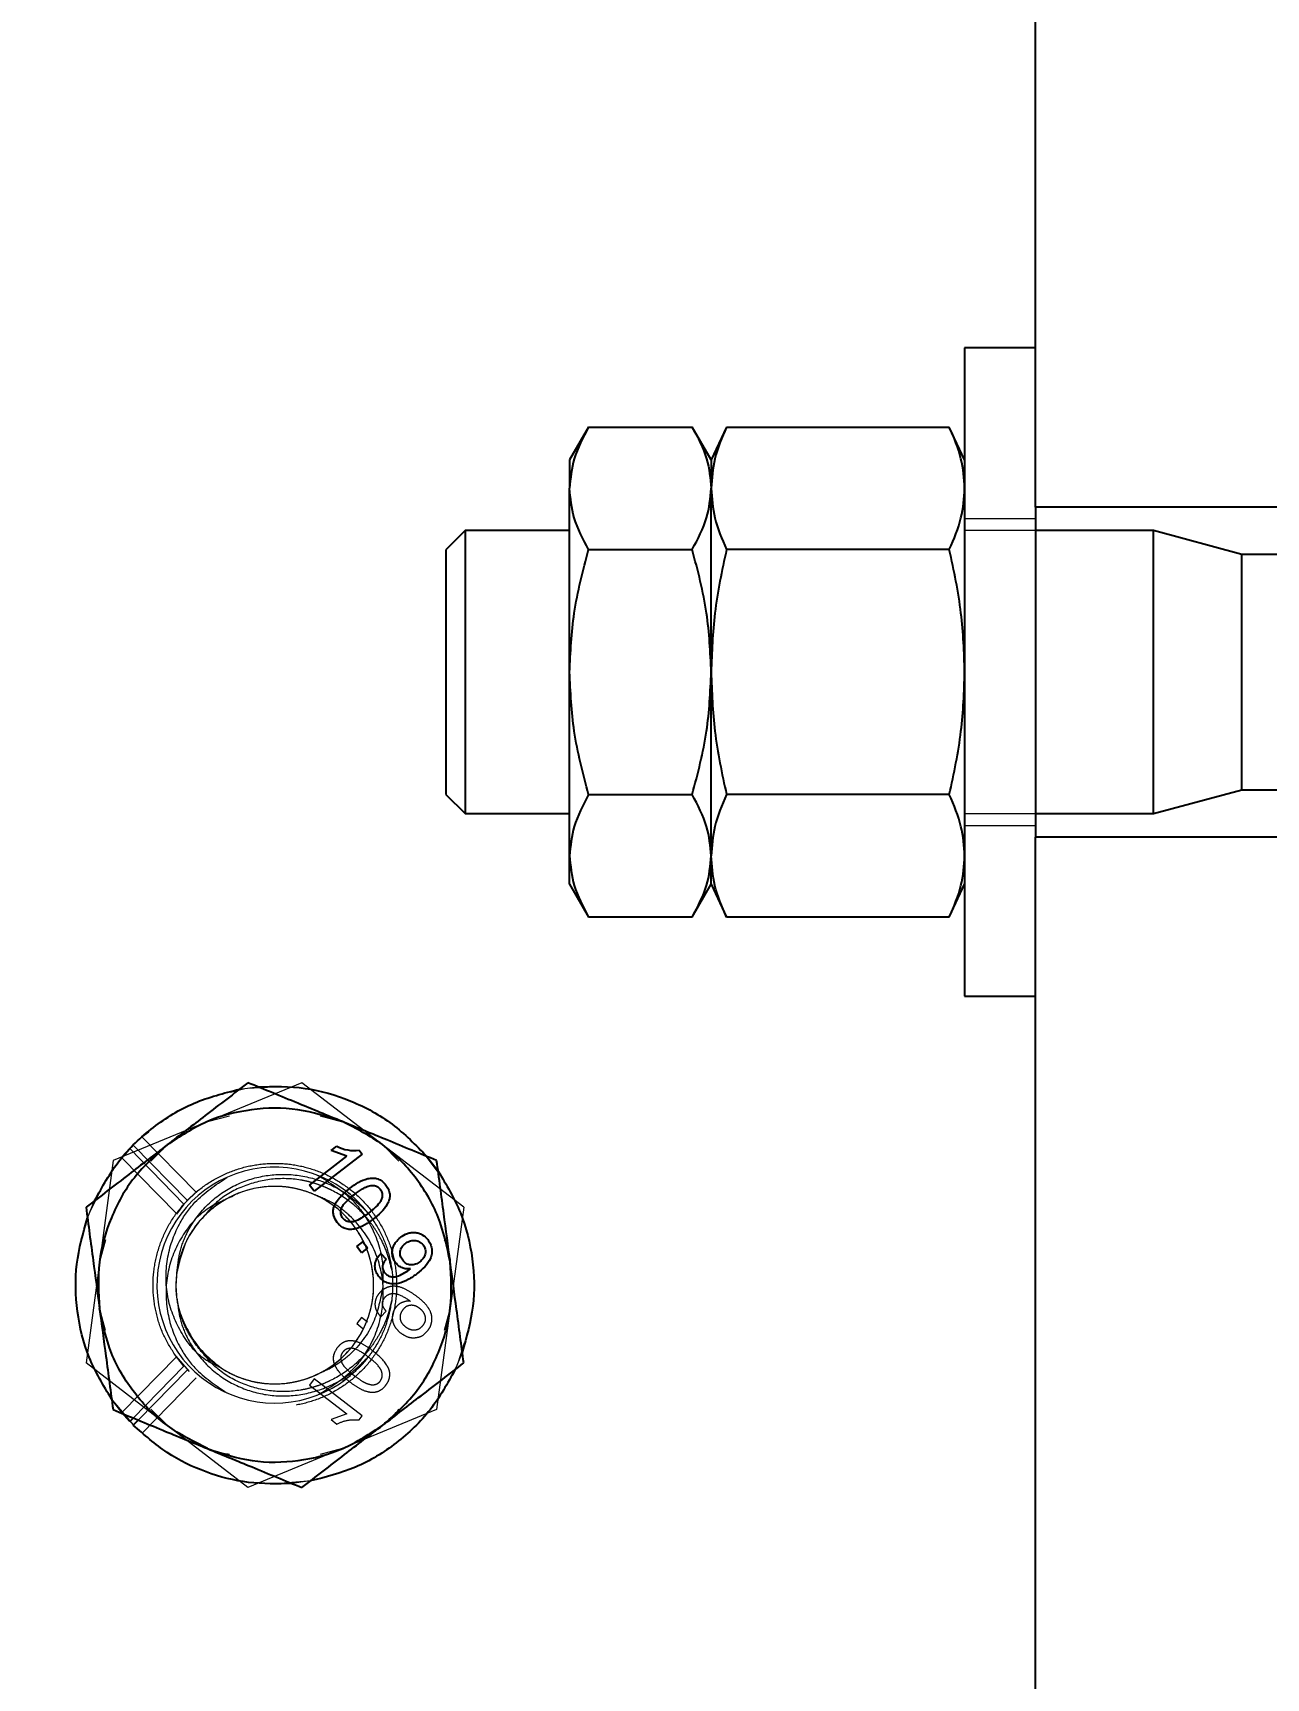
# Model space of a CAD drawing. Header units: millimetres. Extents: x 861 to 27901, y 673 to 17923.
# Drawn here: x 10561.8 to 10644.7, y 6566.1 to 6676.7 of the extents above; entities that cross this region are included whole.
import ezdxf

# ---------------------------------------------------------------- set-up
doc = ezdxf.new("R2010")
doc.units = ezdxf.units.MM
doc.header["$LTSCALE"] = 33.3
doc.linetypes.add('HIDDEN', pattern=[1.905, 1.27, -0.635])
doc.layers.add('CAPA_1', color=7, linetype='Continuous')
doc.styles.add('SLDTEXTSTYLE0', font='TXT', dxfattribs={"width": 0.75})
doc.dimstyles.new('SLDDIMSTYLE0', dxfattribs={"dimtxt": 66.6, "dimasz": 66.6, "dimexe": 0, "dimexo": 0.0625, "dimgap": 16.65, "dimtad": 2, "dimdec": 0, "dimlfac": 1.261261, "dimrnd": 1e-09, "dimzin": 12, "dimdsep": 46, "dimtxsty": 'SLDTEXTSTYLE0', "dimsah": 1, "dimcen": 0.09, "dimadec": 0, "dimazin": 3, "dimtfac": 1, "dimtdec": 0, "dimtofl": 0, "dimtmove": 0, "dimatfit": 3, "dimfxl": 1, "dimfrac": 2, "dimtolj": 1, "dimtzin": 12, "dimarcsym": 0})

# ---------------------------------------------------------------- blocks, each defined once
blk = doc.blocks.new('_D_13')
at = {"layer": 'CAPA_1', "transparency": 16777216}
for p, q in [((9823.17, 6912.25), (14695.32, 6912.25)), ((14662.02, 6912.25), (14662.02, 5357.98)), ((14240.18, 5357.98), (14695.32, 5357.98))]:
    blk.add_line(p, q, dxfattribs=at)
for points in [[(14662.02, 6912.25), (14651.77, 6845.65), (14672.27, 6845.65)], [(14662.02, 5357.98), (14672.27, 5424.58), (14651.77, 5424.58)]]:
    blk.add_solid(points, dxfattribs=at)
at = {"layer": 'CAPA_1', "transparency": 16777216, "insert": (14576.17, 6036.69), "char_height": 66.6, "attachment_point": 1, "rotation": 90, "style": 'SLDTEXTSTYLE0'}
blk.add_mtext('1960', dxfattribs=at)
blk = doc.blocks.new('_D_14')
at = {"layer": 'CAPA_1', "transparency": 16777216}
for p, q in [((9780.88, 6954.54), (9780.88, 7862.55)), ((10855.14, 5883.49), (10855.14, 7862.55)), ((9780.88, 7829.25), (10855.14, 7829.25))]:
    blk.add_line(p, q, dxfattribs=at)
for points in [[(9780.88, 7829.25), (9847.48, 7819.01), (9847.48, 7839.5)], [(10855.14, 7829.25), (10788.54, 7839.5), (10788.54, 7819.01)]]:
    blk.add_solid(points, dxfattribs=at)
at = {"layer": 'CAPA_1', "transparency": 16777216, "insert": (10219.59, 7915.1), "char_height": 66.6, "attachment_point": 1, "style": 'SLDTEXTSTYLE0'}
blk.add_mtext('1355', dxfattribs=at)

msp = doc.modelspace()

# ---------------------------------------------------------------- linework, layer by layer
at = {"color": 7, "linetype": 'Continuous', "lineweight": 25}
for p, q in [((10629.24, 6644.83), (10629.24, 6771.69)), ((10629.24, 6655.53), (10624.48, 6655.53)), ((10624.48, 6655.53), (10624.48, 6611.93)), ((10599.2, 6650.21), (10597.92, 6648)), ((10599.2, 6650.21), (10606.16, 6650.21)), ((10607.44, 6648), (10606.16, 6650.21)), ((10608.47, 6650.21), (10607.44, 6648)), ((10608.47, 6650.21), (10623.45, 6650.21)), ((10624.48, 6648), (10623.45, 6650.21)), ((10660.95, 6644.83), (10629.24, 6644.83)), ((10590.89, 6643.25), (10589.6, 6641.96)), ((10597.92, 6643.25), (10590.89, 6643.25)), ((10590.89, 6643.25), (10590.89, 6624.22)), ((10637.17, 6643.25), (10629.24, 6643.25)), ((10643.12, 6641.65), (10637.17, 6643.25)), ((10599.2, 6641.97), (10606.16, 6641.97)), ((10623.45, 6641.97), (10608.47, 6641.97)), ((10672.19, 6641.65), (10643.12, 6641.65)), ((10643.12, 6625.81), (10643.12, 6641.65)), ((10589.6, 6625.5), (10590.89, 6624.22)), ((10599.2, 6625.49), (10606.16, 6625.49)), ((10623.45, 6625.49), (10608.47, 6625.49)), ((10637.17, 6624.22), (10643.12, 6625.81)), ((10643.12, 6625.81), (10672.19, 6625.81)), ((10590.89, 6624.22), (10597.92, 6624.22)), ((10629.24, 6624.22), (10637.17, 6624.22)), ((10660.95, 6622.63), (10629.24, 6622.63)), ((10629.24, 6169.12), (10629.24, 6622.63)), ((10597.92, 6619.46), (10599.2, 6617.25)), ((10606.16, 6617.25), (10607.44, 6619.46)), ((10607.44, 6619.46), (10608.47, 6617.25)), ((10623.45, 6617.25), (10624.48, 6619.46)), ((10606.16, 6617.25), (10599.2, 6617.25)), ((10623.45, 6617.25), (10608.47, 6617.25)), ((10624.48, 6611.93), (10629.24, 6611.93)), ((10580.42, 6599.23), (10582.94, 6601.17)), ((10583.97, 6601.3), (10580.74, 6598.82)), ((10581.89, 6601.55), (10582.27, 6601.84)), ((10582.94, 6601.17), (10581.89, 6601.55)), ((10583.77, 6601.57), (10583.97, 6601.3)), ((10580.74, 6598.82), (10580.42, 6599.23)), ((10583.61, 6595.1), (10584.02, 6595.41)), ((10583.93, 6594.68), (10583.61, 6595.1)), ((10584.34, 6595), (10583.93, 6594.68)), ((10584.02, 6595.41), (10584.34, 6595)), ((10585.22, 6594.62), (10585.58, 6594.24)), ((10587.14, 6593.53), (10587.22, 6593.59)), ((10568.35, 6583.33), (10567.82, 6583.93)), ((10568.35, 6583.33), (10568.58, 6583.56)), ((10568.58, 6583.09), (10568.91, 6583.43))]:
    msp.add_line(p, q, dxfattribs=at)
at = {"color": 1, "linetype": 'HIDDEN', "lineweight": 18}
for p, q in [((10629.24, 6644.04), (10624.48, 6644.04)), ((10629.24, 6643.25), (10624.48, 6643.25)), ((10624.48, 6624.22), (10629.24, 6624.22)), ((10624.48, 6623.42), (10629.24, 6623.42)), ((10579.91, 6606.11), (10567.22, 6600.88)), ((10575.12, 6605.49), (10576, 6605.71)), ((10575.72, 6605.68), (10576.95, 6605.84)), ((10576.26, 6605.75), (10577.6, 6605.82)), ((10590.8, 6597.74), (10579.91, 6606.11)), ((10573.57, 6603.5), (10575.05, 6603.89)), ((10581.15, 6603.89), (10582.65, 6603.49)), ((10568.58, 6601.92), (10569.16, 6602.47)), ((10569.16, 6602.47), (10569.63, 6602.82)), ((10572.8, 6598.75), (10569.16, 6602.47)), ((10567.98, 6601.19), (10568.35, 6601.68)), ((10568.35, 6601.68), (10571.99, 6597.95)), ((10572.22, 6598.2), (10568.58, 6601.92)), ((10570.76, 6601.84), (10569.76, 6600.84)), ((10585.36, 6601.93), (10586.44, 6600.84)), ((10588.11, 6601.35), (10589.22, 6599.9)), ((10588.32, 6601.15), (10589.08, 6600.17)), ((10567.22, 6600.88), (10565.41, 6587.27)), ((10567.82, 6601.07), (10571.48, 6597.32)), ((10565.5, 6597.02), (10565.98, 6598.18)), ((10565.67, 6597.44), (10566.31, 6598.71)), ((10571.99, 6597.95), (10571.49, 6597.27)), ((10572.8, 6598.75), (10572.22, 6598.2)), ((10572.93, 6598.84), (10572.8, 6598.75)), ((10575.71, 6598.7), (10575.56, 6598.62)), ((10583.12, 6598.62), (10582.94, 6598.79)), ((10565.37, 6596.46), (10565.58, 6597.23)), ((10590.8, 6597.74), (10588.98, 6584.13)), ((10566.71, 6595.55), (10566.31, 6594.07)), ((10585.77, 6590.63), (10585.96, 6591.47)), ((10587.14, 6591.48), (10587.22, 6591.41)), ((10566.71, 6589.45), (10566.31, 6590.95)), ((10583.93, 6590.32), (10583.61, 6589.91)), ((10584.34, 6590), (10583.93, 6590.32)), ((10585.22, 6590.38), (10585.58, 6590.76)), ((10589.89, 6590.93), (10589.49, 6589.45)), ((10583.61, 6589.91), (10584.02, 6589.59)), ((10572.73, 6588.68), (10573.1, 6588.15)), ((10590.7, 6587.98), (10590.23, 6586.83)), ((10590.84, 6588.6), (10590.43, 6587.31)), ((10576.29, 6578.89), (10565.41, 6587.27)), ((10567.82, 6583.93), (10571.48, 6587.68)), ((10568.58, 6583.56), (10571.99, 6587.05)), ((10572.22, 6586.81), (10568.91, 6583.43)), ((10571.45, 6587.73), (10572.34, 6586.7)), ((10571.99, 6587.05), (10571.48, 6587.68)), ((10590.33, 6587.07), (10589.9, 6586.31)), ((10572.8, 6586.26), (10569.16, 6582.53)), ((10580.74, 6586.19), (10580.42, 6585.77)), ((10580.42, 6585.77), (10582.94, 6583.84)), ((10583.97, 6583.7), (10580.74, 6586.19)), ((10582.65, 6586.05), (10583.18, 6586.43)), ((10568.6, 6583.1), (10567.1, 6584.88)), ((10567.82, 6583.93), (10567.12, 6584.84)), ((10570.85, 6583.08), (10569.76, 6584.16)), ((10588.98, 6584.13), (10576.29, 6578.89)), ((10582.94, 6583.84), (10581.89, 6583.46)), ((10581.89, 6583.46), (10582.27, 6583.16)), ((10583.77, 6583.44), (10583.97, 6583.7)), ((10582.64, 6581.51), (10581.15, 6581.11)), ((10580.56, 6579.35), (10578.73, 6579.18)), ((10580.48, 6579.33), (10579.25, 6579.16))]:
    msp.add_line(p, q, dxfattribs=at)
msp.add_arc((10578.1, 6592.5), 7.93, 37.5702, 307.589, dxfattribs=at)
at = {"color": 7, "linetype": 'Continuous', "lineweight": 25}
for points, knots in [([(10599.2, 6650.21), (10598.82, 6649.5), (10598.11, 6648.15), (10597.98, 6646.76), (10597.92, 6646.09)], [0, 0, 0, 0, 0.523687, 1, 1, 1, 1]), ([(10606.16, 6650.21), (10606.54, 6649.5), (10607.25, 6648.15), (10607.38, 6646.76), (10607.44, 6646.09)], [0, 0, 0, 0, 0.523687, 1, 1, 1, 1]), ([(10608.47, 6650.21), (10608.16, 6649.5), (10607.58, 6648.14), (10607.48, 6646.75), (10607.44, 6646.09)], [0, 0, 0, 0, 0.5218429, 1, 1, 1, 1]), ([(10624.48, 6646.09), (10624.44, 6646.75), (10624.34, 6648.14), (10623.76, 6649.5), (10623.45, 6650.21)], [0, 0, 0, 0, 0.478157, 1, 1, 1, 1]), ([(10599.2, 6641.97), (10598.82, 6642.68), (10598.11, 6644.03), (10597.98, 6645.43), (10597.92, 6646.09)], [0, 0, 0, 0, 0.523687, 1, 1, 1, 1]), ([(10606.16, 6641.97), (10606.54, 6642.68), (10607.25, 6644.03), (10607.38, 6645.43), (10607.44, 6646.09)], [0, 0, 0, 0, 0.523687, 1, 1, 1, 1]), ([(10607.44, 6646.09), (10607.48, 6645.43), (10607.58, 6644.04), (10608.16, 6642.68), (10608.47, 6641.97)], [0, 0, 0, 0, 0.478157, 1, 1, 1, 1]), ([(10623.45, 6641.97), (10623.76, 6642.68), (10624.34, 6644.04), (10624.44, 6645.43), (10624.48, 6646.09)], [0, 0, 0, 0, 0.5218429, 1, 1, 1, 1]), ([(10597.92, 6633.73), (10597.98, 6635.06), (10598.11, 6637.85), (10598.82, 6640.56), (10599.2, 6641.97)], [0, 0, 0, 0, 0.476313, 1, 1, 1, 1]), ([(10607.44, 6633.73), (10607.38, 6635.06), (10607.25, 6637.85), (10606.54, 6640.56), (10606.16, 6641.97)], [0, 0, 0, 0, 0.476313, 1, 1, 1, 1]), ([(10608.47, 6641.97), (10608.16, 6640.55), (10607.58, 6637.83), (10607.48, 6635.06), (10607.44, 6633.73)], [0, 0, 0, 0, 0.521843, 1, 1, 1, 1]), ([(10624.48, 6633.73), (10624.44, 6635.06), (10624.34, 6637.83), (10623.76, 6640.55), (10623.45, 6641.97)], [0, 0, 0, 0, 0.478157, 1, 1, 1, 1]), ([(10599.2, 6625.49), (10598.82, 6626.91), (10598.11, 6629.61), (10597.98, 6632.4), (10597.92, 6633.73)], [0, 0, 0, 0, 0.523687, 1, 1, 1, 1]), ([(10606.16, 6625.49), (10606.54, 6626.91), (10607.25, 6629.61), (10607.38, 6632.4), (10607.44, 6633.73)], [0, 0, 0, 0, 0.523687, 1, 1, 1, 1]), ([(10607.44, 6633.73), (10607.48, 6632.4), (10607.58, 6629.63), (10608.16, 6626.91), (10608.47, 6625.49)], [0, 0, 0, 0, 0.478157, 1, 1, 1, 1]), ([(10623.45, 6625.49), (10623.76, 6626.91), (10624.34, 6629.63), (10624.44, 6632.4), (10624.48, 6633.73)], [0, 0, 0, 0, 0.521843, 1, 1, 1, 1]), ([(10599.2, 6625.49), (10598.82, 6624.78), (10598.11, 6623.43), (10597.98, 6622.04), (10597.92, 6621.37)], [0, 0, 0, 0, 0.523687, 1, 1, 1, 1]), ([(10607.44, 6621.37), (10607.38, 6622.04), (10607.25, 6623.43), (10606.54, 6624.78), (10606.16, 6625.49)], [0, 0, 0, 0, 0.476313, 1, 1, 1, 1]), ([(10608.47, 6625.49), (10608.16, 6624.78), (10607.58, 6623.42), (10607.48, 6622.04), (10607.44, 6621.37)], [0, 0, 0, 0, 0.521843, 1, 1, 1, 1]), ([(10624.48, 6621.37), (10624.44, 6622.04), (10624.34, 6623.42), (10623.76, 6624.78), (10623.45, 6625.49)], [0, 0, 0, 0, 0.478157, 1, 1, 1, 1]), ([(10597.92, 6621.37), (10597.98, 6620.71), (10598.11, 6619.31), (10598.82, 6617.96), (10599.2, 6617.25)], [0, 0, 0, 0, 0.476313, 1, 1, 1, 1]), ([(10606.16, 6617.25), (10606.54, 6617.96), (10607.25, 6619.31), (10607.38, 6620.71), (10607.44, 6621.37)], [0, 0, 0, 0, 0.523687, 1, 1, 1, 1]), ([(10608.47, 6617.25), (10608.16, 6617.96), (10607.58, 6619.32), (10607.48, 6620.71), (10607.44, 6621.37)], [0, 0, 0, 0, 0.521843, 1, 1, 1, 1]), ([(10623.45, 6617.25), (10623.76, 6617.96), (10624.34, 6619.32), (10624.44, 6620.71), (10624.48, 6621.37)], [0, 0, 0, 0, 0.521843, 1, 1, 1, 1]), ([(10576.29, 6606.11), (10575.34, 6605.38), (10573.55, 6604.01), (10571.71, 6602.59), (10570.85, 6601.93)], [0, 0, 0, 0, 0.532771, 1, 1, 1, 1]), ([(10582.64, 6603.5), (10581.63, 6603.91), (10579.48, 6604.8), (10577.4, 6605.66), (10576.29, 6606.11)], [0, 0, 0, 0, 0.467229, 1, 1, 1, 1]), ([(10588.98, 6600.88), (10587.87, 6601.34), (10585.79, 6602.2), (10583.64, 6603.08), (10582.64, 6603.5)], [0, 0, 0, 0, 0.532771, 1, 1, 1, 1]), ([(10570.85, 6601.93), (10569.99, 6601.26), (10568.14, 6599.84), (10566.36, 6598.47), (10565.41, 6597.74)], [0, 0, 0, 0, 0.467229, 1, 1, 1, 1]), ([(10582.27, 6601.84), (10582.51, 6601.74), (10582.99, 6601.53), (10583.51, 6601.56), (10583.77, 6601.57)], [0, 0, 0, 0, 0.5008657, 1, 1, 1, 1]), ([(10589.89, 6594.07), (10589.75, 6595.15), (10589.44, 6597.46), (10589.14, 6599.69), (10588.98, 6600.88)], [0, 0, 0, 0, 0.467229, 1, 1, 1, 1]), ([(10582.05, 6597.68), (10582.1, 6597.81), (10582.21, 6598.09), (10582.57, 6598.55), (10582.91, 6598.82), (10583.13, 6599.01)], [0, 0, 0, 0, 0.249754, 0.499871, 1, 1, 1, 1]), ([(10583.13, 6599.01), (10583.32, 6599.15), (10583.69, 6599.42), (10584.23, 6599.66), (10584.69, 6599.72), (10585.03, 6599.66), (10585.34, 6599.5), (10585.49, 6599.32), (10585.56, 6599.23)], [0, 0, 0, 0, 0.250482, 0.500346, 0.631705, 0.750221, 0.874987, 1, 1, 1, 1]), ([(10583.45, 6598.6), (10583.63, 6598.73), (10583.9, 6598.93), (10584.3, 6599.14), (10584.52, 6599.19), (10584.64, 6599.21)], [0, 0, 0, 0, 0.500372, 0.750515, 1, 1, 1, 1]), ([(10585.19, 6598.95), (10585.23, 6598.88), (10585.32, 6598.74), (10585.33, 6598.48), (10585.27, 6598.24), (10585, 6597.82), (10584.67, 6597.56), (10584.41, 6597.36)], [0, 0, 0, 0, 0.124745, 0.249484, 0.374471, 0.499648, 1, 1, 1, 1]), ([(10584.64, 6599.21), (10584.69, 6599.21), (10584.79, 6599.21), (10584.95, 6599.16), (10585.08, 6599.07), (10585.15, 6598.99), (10585.19, 6598.95)], [0, 0, 0, 0, 0.250158, 0.500156, 0.750032, 1, 1, 1, 1]), ([(10585.56, 6599.23), (10585.63, 6599.14), (10585.76, 6598.95), (10585.84, 6598.61), (10585.82, 6598.26), (10585.52, 6597.62), (10585.08, 6597.24), (10584.72, 6596.94)], [0, 0, 0, 0, 0.125373, 0.250644, 0.375698, 0.501113, 1, 1, 1, 1]), ([(10582.67, 6597), (10582.62, 6597.08), (10582.53, 6597.22), (10582.53, 6597.47), (10582.58, 6597.72), (10582.86, 6598.13), (10583.19, 6598.39), (10583.45, 6598.6)], [0, 0, 0, 0, 0.1246964, 0.2494617, 0.3744323, 0.4996371, 1, 1, 1, 1]), ([(10565.41, 6597.74), (10565.56, 6596.55), (10565.86, 6594.32), (10566.17, 6592.01), (10566.31, 6590.93)], [0, 0, 0, 0, 0.532771, 1, 1, 1, 1]), ([(10582.29, 6596.72), (10582.2, 6596.86), (10582.06, 6597.08), (10582.02, 6597.38), (10582.03, 6597.55), (10582.04, 6597.64), (10582.05, 6597.68)], [0, 0, 0, 0, 0.498795, 0.749148, 0.874576, 1, 1, 1, 1]), ([(10584.72, 6596.94), (10584.54, 6596.81), (10584.17, 6596.53), (10583.63, 6596.29), (10583.17, 6596.23), (10582.83, 6596.28), (10582.52, 6596.46), (10582.37, 6596.63), (10582.29, 6596.72)], [0, 0, 0, 0, 0.250476, 0.500347, 0.625768, 0.750176, 0.87497, 1, 1, 1, 1]), ([(10584.41, 6597.36), (10584.14, 6597.16), (10583.81, 6596.91), (10583.33, 6596.74), (10583.08, 6596.75), (10582.84, 6596.82), (10582.72, 6596.94), (10582.67, 6597)], [0, 0, 0, 0, 0.50041, 0.625613, 0.75058, 0.875344, 1, 1, 1, 1]), ([(10586.23, 6594), (10586.18, 6594.07), (10586.09, 6594.21), (10586.01, 6594.44), (10585.99, 6594.68), (10586.01, 6594.93), (10586.09, 6595.16), (10586.25, 6595.45), (10586.44, 6595.61), (10586.56, 6595.72)], [0, 0, 0, 0, 0.125074, 0.250064, 0.373261, 0.500199, 0.624296, 0.750369, 1, 1, 1, 1]), ([(10586.56, 6595.72), (10586.71, 6595.82), (10586.92, 6595.96), (10587.26, 6596.04), (10587.52, 6596.05), (10587.77, 6596), (10588.1, 6595.87), (10588.28, 6595.68), (10588.39, 6595.56)], [0, 0, 0, 0, 0.249869, 0.376454, 0.500348, 0.627239, 0.750824, 1, 1, 1, 1]), ([(10585.08, 6593.1), (10585, 6593.22), (10584.89, 6593.39), (10584.83, 6593.68), (10584.83, 6593.96), (10584.94, 6594.31), (10585.13, 6594.52), (10585.22, 6594.62)], [0, 0, 0, 0, 0.249859, 0.375718, 0.500481, 0.749846, 1, 1, 1, 1]), ([(10586.7, 6594.17), (10586.64, 6594.26), (10586.55, 6594.39), (10586.51, 6594.6), (10586.52, 6594.76), (10586.56, 6594.92), (10586.66, 6595.11), (10586.78, 6595.22), (10586.86, 6595.29)], [0, 0, 0, 0, 0.249521, 0.373851, 0.499889, 0.624096, 0.750315, 1, 1, 1, 1]), ([(10586.86, 6595.29), (10586.95, 6595.35), (10587.14, 6595.48), (10587.43, 6595.52), (10587.66, 6595.49), (10587.87, 6595.41), (10587.99, 6595.29), (10588.07, 6595.21)], [0, 0, 0, 0, 0.25025, 0.499842, 0.629576, 0.750665, 1, 1, 1, 1]), ([(10588.39, 6595.56), (10588.46, 6595.46), (10588.58, 6595.27), (10588.66, 6594.94), (10588.67, 6594.6), (10588.54, 6594.17), (10588.2, 6593.71), (10587.85, 6593.43), (10587.68, 6593.28)], [0, 0, 0, 0, 0.1250636, 0.2500896, 0.37511, 0.5001694, 0.749441, 1, 1, 1, 1]), ([(10588.07, 6595.21), (10588.13, 6595.11), (10588.22, 6594.97), (10588.24, 6594.76), (10588.22, 6594.59), (10588.16, 6594.44), (10588.05, 6594.25), (10587.93, 6594.14), (10587.84, 6594.07)], [0, 0, 0, 0, 0.249017, 0.372138, 0.499365, 0.623562, 0.749893, 1, 1, 1, 1]), ([(10585.58, 6594.24), (10585.52, 6594.17), (10585.42, 6594.05), (10585.34, 6593.85), (10585.33, 6593.7), (10585.35, 6593.58), (10585.4, 6593.46), (10585.45, 6593.39), (10585.47, 6593.36)], [0, 0, 0, 0, 0.276477, 0.499318, 0.623718, 0.749496, 0.874756, 1, 1, 1, 1]), ([(10585.47, 6593.36), (10585.52, 6593.3), (10585.63, 6593.19), (10585.84, 6593.08), (10586.08, 6593.04), (10586.54, 6593.15), (10586.87, 6593.36), (10587.14, 6593.53)], [0, 0, 0, 0, 0.125207, 0.25031, 0.375339, 0.50062, 1, 1, 1, 1]), ([(10587.22, 6593.59), (10587.12, 6593.59), (10586.94, 6593.58), (10586.67, 6593.66), (10586.41, 6593.79), (10586.29, 6593.93), (10586.23, 6594)], [0, 0, 0, 0, 0.248943, 0.49945, 0.750285, 1, 1, 1, 1]), ([(10587.84, 6594.07), (10587.75, 6594.01), (10587.62, 6593.92), (10587.41, 6593.86), (10587.24, 6593.85), (10587.08, 6593.88), (10586.88, 6593.97), (10586.77, 6594.09), (10586.7, 6594.17)], [0, 0, 0, 0, 0.249976, 0.378222, 0.500342, 0.627452, 0.750811, 1, 1, 1, 1]), ([(10590.8, 6587.27), (10590.64, 6588.46), (10590.34, 6590.69), (10590.03, 6593), (10589.89, 6594.07)], [0, 0, 0, 0, 0.532771, 1, 1, 1, 1]), ([(10587.68, 6593.28), (10587.48, 6593.14), (10587.08, 6592.85), (10586.51, 6592.61), (10586.02, 6592.57), (10585.65, 6592.64), (10585.33, 6592.82), (10585.16, 6593), (10585.08, 6593.1)], [0, 0, 0, 0, 0.250485, 0.500119, 0.627899, 0.750092, 0.874994, 1, 1, 1, 1]), ([(10566.31, 6590.93), (10566.46, 6589.85), (10566.76, 6587.55), (10567.06, 6585.32), (10567.22, 6584.13)], [0, 0, 0, 0, 0.467229, 1, 1, 1, 1]), ([(10585.36, 6583.08), (10586.22, 6583.74), (10588.06, 6585.16), (10589.85, 6586.53), (10590.8, 6587.27)], [0, 0, 0, 0, 0.467229, 1, 1, 1, 1]), ([(10567.22, 6584.13), (10568.33, 6583.67), (10570.41, 6582.81), (10572.56, 6581.92), (10573.57, 6581.51)], [0, 0, 0, 0, 0.532771, 1, 1, 1, 1]), ([(10579.91, 6578.89), (10580.87, 6579.62), (10582.65, 6581), (10584.49, 6582.42), (10585.36, 6583.08)], [0, 0, 0, 0, 0.5327709, 1, 1, 1, 1]), ([(10573.57, 6581.51), (10574.57, 6581.09), (10576.72, 6580.21), (10578.8, 6579.35), (10579.91, 6578.89)], [0, 0, 0, 0, 0.467229, 1, 1, 1, 1])]:
    msp.add_open_spline(points, degree=3, knots=knots, dxfattribs=at)
for points in [[(10597.92, 6648), (10597.92, 6647.92), (10597.92, 6647.75), (10597.92, 6646.64), (10597.92, 6646.09)], [(10607.44, 6648), (10607.44, 6647.92), (10607.44, 6647.75), (10607.44, 6646.64), (10607.44, 6646.09)], [(10597.92, 6633.73), (10597.92, 6634.98), (10597.92, 6637.47), (10597.92, 6640.94), (10597.92, 6643.98), (10597.92, 6645.39), (10597.92, 6646.09)], [(10607.44, 6633.73), (10607.44, 6634.98), (10607.44, 6637.47), (10607.44, 6640.94), (10607.44, 6643.98), (10607.44, 6645.39), (10607.44, 6646.09)], [(10629.24, 6644.83), (10629.24, 6643.98), (10629.24, 6642.27), (10629.24, 6639.5), (10629.24, 6636.64), (10629.24, 6633.73), (10629.24, 6630.82), (10629.24, 6627.96), (10629.24, 6625.19), (10629.24, 6623.49), (10629.24, 6622.63)], [(10637.17, 6624.22), (10637.17, 6624.25), (10637.17, 6624.32), (10637.17, 6624.89), (10637.17, 6625.77), (10637.17, 6626.96), (10637.17, 6628.41), (10637.17, 6630.07), (10637.17, 6631.86), (10637.17, 6633.73), (10637.17, 6635.6), (10637.17, 6637.4), (10637.17, 6639.05), (10637.17, 6640.5), (10637.17, 6641.69), (10637.17, 6642.57), (10637.17, 6643.14), (10637.17, 6643.21), (10637.17, 6643.25)], [(10589.6, 6641.96), (10589.6, 6641.93), (10589.6, 6641.87), (10589.6, 6641.38), (10589.6, 6640.62), (10589.6, 6639.59), (10589.6, 6638.33), (10589.6, 6636.9), (10589.6, 6635.35), (10589.6, 6633.73), (10589.6, 6632.12), (10589.6, 6630.56), (10589.6, 6629.13), (10589.6, 6627.88), (10589.6, 6626.85), (10589.6, 6626.09), (10589.6, 6625.6), (10589.6, 6625.53), (10589.6, 6625.5)], [(10597.92, 6621.37), (10597.92, 6622.08), (10597.92, 6623.49), (10597.92, 6626.52), (10597.92, 6629.99), (10597.92, 6632.48), (10597.92, 6633.73)], [(10607.44, 6621.37), (10607.44, 6622.08), (10607.44, 6623.49), (10607.44, 6626.52), (10607.44, 6629.99), (10607.44, 6632.48), (10607.44, 6633.73)], [(10597.92, 6619.46), (10597.92, 6619.54), (10597.92, 6619.71), (10597.92, 6620.82), (10597.92, 6621.37)], [(10607.44, 6619.46), (10607.44, 6619.54), (10607.44, 6619.71), (10607.44, 6620.82), (10607.44, 6621.37)], [(10565.98, 6598.18), (10566.49, 6599.11), (10567.53, 6600.98), (10569.87, 6603.2), (10572.61, 6604.89), (10574.68, 6605.41), (10575.72, 6605.68)], [(10576.95, 6605.84), (10578.02, 6605.86), (10580.15, 6605.9), (10583.25, 6604.98), (10586.09, 6603.45), (10587.57, 6601.92), (10588.32, 6601.15)], [(10582.64, 6603.5), (10581.65, 6603.82), (10579.67, 6604.47), (10576.51, 6604.41), (10573.46, 6603.64), (10571.72, 6602.5), (10570.85, 6601.93)], [(10589.89, 6594.07), (10589.67, 6595.09), (10589.24, 6597.13), (10587.62, 6599.83), (10585.43, 6602.09), (10583.57, 6603.03), (10582.64, 6603.5)], [(10570.85, 6601.93), (10570.07, 6601.23), (10568.52, 6599.84), (10567, 6597.08), (10566.13, 6594.05), (10566.25, 6591.97), (10566.31, 6590.93)], [(10589.08, 6600.17), (10589.63, 6599.25), (10590.73, 6597.42), (10591.48, 6594.28), (10591.57, 6591.06), (10590.99, 6589.01), (10590.7, 6587.98)], [(10567.12, 6584.84), (10566.57, 6585.75), (10565.48, 6587.58), (10564.72, 6590.72), (10564.63, 6593.94), (10565.21, 6596), (10565.5, 6597.02)], [(10585.36, 6583.08), (10586.13, 6583.77), (10587.68, 6585.17), (10589.21, 6587.92), (10590.07, 6590.95), (10589.95, 6593.03), (10589.89, 6594.07)], [(10573.57, 6581.51), (10572.64, 6581.98), (10570.78, 6582.91), (10568.58, 6585.18), (10566.96, 6587.87), (10566.53, 6589.91), (10566.31, 6590.93)], [(10590.23, 6586.83), (10589.71, 6585.89), (10588.67, 6584.03), (10586.33, 6581.81), (10583.59, 6580.11), (10581.52, 6579.59), (10580.48, 6579.33)], [(10579.25, 6579.16), (10578.27, 6579.14), (10576.31, 6579.1), (10573.45, 6579.85), (10570.78, 6581.13), (10569.32, 6582.44), (10568.58, 6583.09)], [(10573.57, 6581.51), (10574.56, 6581.18), (10576.54, 6580.54), (10579.69, 6580.59), (10582.74, 6581.36), (10584.48, 6582.51), (10585.36, 6583.08)]]:
    msp.add_open_spline(points, degree=3, dxfattribs=at)
at = {"color": 1, "linetype": 'HIDDEN', "lineweight": 18}
for points in [[(10597.92, 6619.46), (10597.92, 6619.54), (10597.92, 6619.71), (10597.92, 6620.82), (10597.92, 6621.37)], [(10571.48, 6587.68), (10571.19, 6588.12), (10570.62, 6589.01), (10570.11, 6590.5), (10569.87, 6592.06), (10569.94, 6593.64), (10570.31, 6595.18), (10570.96, 6596.62), (10571.88, 6597.9), (10573.02, 6598.99), (10574.35, 6599.84), (10575.82, 6600.42), (10577.38, 6600.71), (10578.95, 6600.7), (10580.5, 6600.39), (10581.96, 6599.78), (10583.28, 6598.91), (10584.41, 6597.81), (10585.3, 6596.5), (10585.94, 6595.06), (10586.28, 6593.51), (10586.32, 6591.94), (10586.06, 6590.38), (10585.51, 6588.9), (10584.69, 6587.55), (10583.62, 6586.38), (10582.35, 6585.44), (10580.93, 6584.76), (10579.4, 6584.36), (10577.82, 6584.27), (10576.25, 6584.47), (10574.76, 6584.97), (10573.37, 6585.74), (10572.6, 6586.45), (10572.22, 6586.81)], [(10572.84, 6588.45), (10572.39, 6589.2), (10571.49, 6590.7), (10571.35, 6593.39), (10572.19, 6595.9), (10573.95, 6597.9), (10576.33, 6599.08), (10578.98, 6599.26), (10581.5, 6598.41), (10583.5, 6596.66), (10584.68, 6594.28), (10584.86, 6591.62), (10584.01, 6589.1), (10582.26, 6587.1), (10579.87, 6585.92), (10577.23, 6585.75), (10574.67, 6586.57), (10573.45, 6587.82), (10572.84, 6588.45)], [(10584.38, 6597.34), (10584.68, 6596.91), (10585.27, 6596.05), (10585.8, 6594.57), (10586.08, 6593.02), (10586, 6591.98), (10585.96, 6591.46)], [(10572.84, 6588.45), (10572.59, 6588.81), (10572.1, 6589.53), (10571.65, 6590.77), (10571.42, 6592.07), (10571.48, 6592.94), (10571.52, 6593.37)]]:
    msp.add_open_spline(points, degree=3, dxfattribs=at)
for points, knots in [([(10574.47, 6586.95), (10574.12, 6587.11), (10572.99, 6587.62), (10571.67, 6589.33), (10570.75, 6591.7), (10570.74, 6594.26), (10571.49, 6596.44), (10572.84, 6598.39), (10574.11, 6599.23), (10574.87, 6599.74)], [0, 0, 0, 0, 0.0732264, 0.2347096, 0.3940996, 0.5545736, 0.7120391, 0.8274559, 1, 1, 1, 1]), ([(10571.52, 6593.37), (10571.57, 6593.84), (10571.67, 6594.76), (10572.28, 6596.32), (10573.4, 6597.89), (10575.14, 6599.18), (10577.12, 6599.89), (10579.22, 6600.03), (10581.28, 6599.57), (10583.06, 6598.65), (10583.97, 6597.75), (10584.38, 6597.34)], [0, 0, 0, 0, 0.081677, 0.161349, 0.291035, 0.413148, 0.534221, 0.654764, 0.776345, 0.898838, 1, 1, 1, 1]), ([(10572.84, 6588.45), (10573.03, 6588.22), (10573.52, 6587.63), (10574.23, 6587.08), (10574.88, 6586.69), (10575.34, 6586.45), (10575.92, 6586.22), (10576.36, 6586.09), (10576.6, 6586.03), (10576.6, 6586.03), (10576.6, 6586.03), (10576.6, 6586.03), (10576.6, 6586.03), (10576.61, 6586.03), (10576.61, 6586.03), (10576.63, 6586.03), (10576.66, 6586.02), (10576.73, 6586), (10576.94, 6585.96), (10577.65, 6585.85), (10578.46, 6585.84), (10579.25, 6585.96), (10579.7, 6586.05), (10580.21, 6586.2), (10580.66, 6586.37), (10580.93, 6586.49), (10581.2, 6586.63), (10581.55, 6586.81), (10582.02, 6587.13), (10582.47, 6587.49), (10582.86, 6587.86), (10583.24, 6588.28), (10583.63, 6588.8), (10583.93, 6589.31), (10584.1, 6589.65), (10584.22, 6589.92), (10584.37, 6590.29), (10584.54, 6590.84), (10584.66, 6591.39), (10584.73, 6591.99), (10584.75, 6592.59), (10584.72, 6593.14), (10584.65, 6593.62), (10584.58, 6593.96), (10584.53, 6594.16), (10584.47, 6594.41), (10584.35, 6594.78), (10584.14, 6595.27), (10583.93, 6595.7), (10583.71, 6596.06), (10583.37, 6596.57), (10582.82, 6597.21), (10582.03, 6597.89), (10581.25, 6598.37), (10580.51, 6598.7), (10579.82, 6598.93), (10579.11, 6599.08), (10578.4, 6599.15), (10577.17, 6599.14), (10575.41, 6598.72), (10573.48, 6597.45), (10572.04, 6595.6), (10571.69, 6594.12), (10571.52, 6593.37)], [0, 0, 0, 0, 0.025018, 0.062505, 0.073457, 0.087536, 0.104741, 0.12507, 0.12508, 0.125088, 0.125103, 0.125129, 0.125176, 0.125264, 0.125429, 0.125753, 0.126422, 0.127908, 0.131491, 0.144058, 0.187539, 0.197474, 0.209566, 0.225509, 0.240805, 0.248969, 0.250106, 0.265748, 0.281391, 0.297034, 0.312676, 0.325838, 0.344007, 0.365974, 0.374124, 0.375253, 0.390902, 0.40655, 0.422199, 0.437847, 0.456199, 0.471384, 0.483402, 0.495485, 0.499868, 0.500438, 0.516867, 0.531646, 0.544773, 0.556248, 0.566071, 0.595236, 0.625559, 0.651348, 0.670843, 0.691621, 0.711565, 0.729805, 0.750654, 0.81299, 0.875327, 0.937663, 1, 1, 1, 1]), ([(10585.96, 6593.54), (10585.87, 6593.91), (10585.69, 6594.65), (10585.25, 6595.6), (10584.75, 6596.43), (10584.17, 6597.19), (10583.23, 6598.1), (10582.26, 6598.74), (10581.4, 6599.12), (10580.92, 6599.3), (10580.39, 6599.46), (10579.38, 6599.67), (10577.84, 6599.71), (10575.89, 6599.2), (10574.32, 6598.33), (10573.64, 6597.49), (10573.39, 6597.18)], [0, 0, 0, 0, 0.069953, 0.139917, 0.190192, 0.248551, 0.314879, 0.430246, 0.459213, 0.488205, 0.524204, 0.55973, 0.679272, 0.802424, 0.926676, 1, 1, 1, 1]), ([(10580.95, 6599.9), (10581.77, 6599.41), (10583.19, 6598.56), (10584.67, 6596.48), (10585.39, 6594.49), (10585.37, 6593.11), (10585.36, 6592.61)], [0, 0, 0, 0, 0.314695, 0.54128, 0.834453, 1, 1, 1, 1]), ([(10575.27, 6598.47), (10574.63, 6598.2), (10573.21, 6597.59), (10571.66, 6595.69), (10570.75, 6593.3), (10570.74, 6590.74), (10571.49, 6588.57), (10572.84, 6586.62), (10574.11, 6585.77), (10574.87, 6585.26)], [0, 0, 0, 0, 0.123454, 0.276185, 0.426937, 0.578714, 0.727646, 0.836807, 1, 1, 1, 1]), ([(10580.95, 6585.1), (10581.77, 6585.6), (10583.18, 6586.44), (10584.68, 6588.52), (10585.37, 6590.57), (10585.44, 6592.87), (10584.84, 6595.13), (10583.51, 6596.93), (10582.07, 6598.04), (10581.23, 6598.39), (10580.81, 6598.57)], [0, 0, 0, 0, 0.165815, 0.285204, 0.439678, 0.538055, 0.684865, 0.841009, 0.920503, 1, 1, 1, 1]), ([(10589.49, 6595.55), (10589.69, 6595.06), (10589.9, 6594.52), (10589.89, 6593.96), (10589.89, 6593.92)], [0, 0, 0, 0, 0.928699, 1, 1, 1, 1]), ([(10585.36, 6592.4), (10585.2, 6591.57), (10584.88, 6589.86), (10583.51, 6588.07), (10582.07, 6586.97), (10581.23, 6586.62), (10580.81, 6586.44)], [0, 0, 0, 0, 0.315902, 0.654861, 0.827426, 1, 1, 1, 1]), ([(10587.68, 6591.72), (10587.48, 6591.86), (10587.08, 6592.15), (10586.51, 6592.4), (10586.02, 6592.44), (10585.65, 6592.36), (10585.33, 6592.19), (10585.16, 6592), (10585.08, 6591.91)], [0, 0, 0, 0, 0.250485, 0.500118, 0.62804, 0.750092, 0.874994, 1, 1, 1, 1]), ([(10571.52, 6591.63), (10571.57, 6591.17), (10571.67, 6590.25), (10572.28, 6588.68), (10573.4, 6587.12), (10575.14, 6585.83), (10577.12, 6585.11), (10579.22, 6584.97), (10581.28, 6585.43), (10583.06, 6586.35), (10583.97, 6587.26), (10584.38, 6587.67)], [0, 0, 0, 0, 0.081677, 0.161349, 0.291035, 0.413148, 0.534221, 0.654765, 0.776346, 0.898839, 1, 1, 1, 1]), ([(10585.96, 6591.46), (10585.87, 6591.09), (10585.69, 6590.35), (10585.25, 6589.41), (10584.75, 6588.57), (10584.17, 6587.82), (10583.23, 6586.9), (10582.26, 6586.27), (10581.4, 6585.88), (10580.92, 6585.7), (10580.39, 6585.55), (10579.38, 6585.34), (10577.84, 6585.29), (10575.89, 6585.8), (10574.1, 6586.84), (10573.26, 6587.91), (10572.84, 6588.45)], [0, 0, 0, 0, 0.066556, 0.133122, 0.180955, 0.236479, 0.299586, 0.40935, 0.43691, 0.464494, 0.498745, 0.532545, 0.646281, 0.763453, 0.88167, 1, 1, 1, 1]), ([(10585.96, 6591.46), (10585.86, 6590.95), (10585.67, 6589.94), (10585.17, 6588.87), (10584.77, 6588.21), (10584.55, 6587.89), (10584.32, 6587.58), (10584.12, 6587.34), (10583.93, 6587.12), (10583.57, 6586.75), (10583.21, 6586.45), (10582.94, 6586.22)], [0, 0, 0, 0, 0.249952, 0.499906, 0.562471, 0.625035, 0.687597, 0.750157, 0.775671, 0.825836, 1, 1, 1, 1]), ([(10585.08, 6591.91), (10585, 6591.79), (10584.89, 6591.61), (10584.83, 6591.33), (10584.83, 6591.05), (10584.94, 6590.7), (10585.13, 6590.49), (10585.22, 6590.38)], [0, 0, 0, 0, 0.249859, 0.375956, 0.500482, 0.749847, 1, 1, 1, 1]), ([(10585.58, 6590.76), (10585.52, 6590.83), (10585.42, 6590.96), (10585.34, 6591.15), (10585.33, 6591.31), (10585.36, 6591.47), (10585.43, 6591.57), (10585.47, 6591.64)], [0, 0, 0, 0, 0.277074, 0.499914, 0.624834, 0.750381, 1, 1, 1, 1]), ([(10585.47, 6591.64), (10585.52, 6591.7), (10585.63, 6591.82), (10585.84, 6591.92), (10586.08, 6591.96), (10586.54, 6591.86), (10586.87, 6591.65), (10587.14, 6591.48)], [0, 0, 0, 0, 0.125207, 0.25031, 0.375339, 0.50062, 1, 1, 1, 1]), ([(10587.22, 6591.41), (10587.12, 6591.42), (10586.94, 6591.43), (10586.66, 6591.34), (10586.41, 6591.21), (10586.29, 6591.07), (10586.23, 6591)], [0, 0, 0, 0, 0.24954, 0.50198, 0.751372, 1, 1, 1, 1]), ([(10588.39, 6589.45), (10588.46, 6589.54), (10588.58, 6589.73), (10588.66, 6590.06), (10588.67, 6590.4), (10588.54, 6590.84), (10588.2, 6591.3), (10587.85, 6591.58), (10587.68, 6591.72)], [0, 0, 0, 0, 0.125064, 0.25009, 0.37511, 0.500169, 0.749441, 1, 1, 1, 1]), ([(10586.23, 6591), (10586.2, 6590.97), (10586.16, 6590.9), (10586.08, 6590.76), (10586.01, 6590.56), (10585.99, 6590.32), (10586.01, 6590.08), (10586.09, 6589.84), (10586.25, 6589.56), (10586.44, 6589.39), (10586.56, 6589.28)], [0, 0, 0, 0, 0.062611, 0.125226, 0.250194, 0.373586, 0.500286, 0.62458, 0.750412, 1, 1, 1, 1]), ([(10586.7, 6590.84), (10586.64, 6590.75), (10586.55, 6590.61), (10586.51, 6590.4), (10586.52, 6590.24), (10586.56, 6590.09), (10586.66, 6589.89), (10586.78, 6589.79), (10586.86, 6589.72)], [0, 0, 0, 0, 0.24952, 0.373528, 0.499888, 0.62379, 0.750316, 1, 1, 1, 1]), ([(10587.84, 6590.93), (10587.75, 6590.99), (10587.62, 6591.09), (10587.41, 6591.14), (10587.24, 6591.15), (10587.08, 6591.12), (10586.88, 6591.04), (10586.77, 6590.92), (10586.7, 6590.84)], [0, 0, 0, 0, 0.249977, 0.377915, 0.500342, 0.627106, 0.750811, 1, 1, 1, 1]), ([(10588.07, 6589.8), (10588.13, 6589.89), (10588.22, 6590.03), (10588.24, 6590.25), (10588.22, 6590.41), (10588.16, 6590.57), (10588.05, 6590.75), (10587.93, 6590.86), (10587.84, 6590.93)], [0, 0, 0, 0, 0.249017, 0.371845, 0.499365, 0.623226, 0.749892, 1, 1, 1, 1]), ([(10586.56, 6589.28), (10586.71, 6589.19), (10586.92, 6589.04), (10587.26, 6588.96), (10587.52, 6588.96), (10587.77, 6589), (10588.1, 6589.13), (10588.28, 6589.32), (10588.39, 6589.45)], [0, 0, 0, 0, 0.249869, 0.376654, 0.500348, 0.627459, 0.750824, 1, 1, 1, 1]), ([(10586.86, 6589.72), (10586.95, 6589.65), (10587.14, 6589.52), (10587.43, 6589.48), (10587.66, 6589.51), (10587.87, 6589.59), (10587.99, 6589.72), (10588.07, 6589.8)], [0, 0, 0, 0, 0.25025, 0.499841, 0.629288, 0.750666, 1, 1, 1, 1]), ([(10582.29, 6588.29), (10582.2, 6588.14), (10582.06, 6587.92), (10582.01, 6587.58), (10582.04, 6587.41), (10582.05, 6587.33)], [0, 0, 0, 0, 0.499036, 0.74951, 1, 1, 1, 1]), ([(10582.29, 6588.29), (10582.2, 6588.14), (10582.06, 6587.92), (10582.02, 6587.62), (10582.03, 6587.45), (10582.04, 6587.37), (10582.05, 6587.33)], [0, 0, 0, 0, 0.498795, 0.749148, 0.874576, 1, 1, 1, 1]), ([(10584.72, 6588.06), (10584.54, 6588.2), (10584.17, 6588.47), (10583.63, 6588.71), (10583.17, 6588.78), (10582.83, 6588.72), (10582.52, 6588.55), (10582.37, 6588.37), (10582.29, 6588.29)], [0, 0, 0, 0, 0.250472, 0.500339, 0.626188, 0.75018, 0.874972, 1, 1, 1, 1]), ([(10584.72, 6588.06), (10584.54, 6588.2), (10584.17, 6588.47), (10583.63, 6588.71), (10583.17, 6588.78), (10582.83, 6588.72), (10582.52, 6588.55), (10582.37, 6588.37), (10582.29, 6588.29)], [0, 0, 0, 0, 0.2504758, 0.5003474, 0.6257683, 0.7501762, 0.8749697, 1, 1, 1, 1]), ([(10582.67, 6588), (10582.62, 6587.93), (10582.53, 6587.79), (10582.53, 6587.53), (10582.58, 6587.29), (10582.86, 6586.87), (10583.19, 6586.61), (10583.45, 6586.41)], [0, 0, 0, 0, 0.124696, 0.249462, 0.374432, 0.499637, 1, 1, 1, 1]), ([(10584.41, 6587.65), (10584.14, 6587.85), (10583.81, 6588.1), (10583.33, 6588.26), (10583.08, 6588.26), (10582.84, 6588.18), (10582.72, 6588.06), (10582.67, 6588)], [0, 0, 0, 0, 0.50041, 0.625613, 0.75058, 0.875344, 1, 1, 1, 1]), ([(10585.56, 6585.77), (10585.63, 6585.87), (10585.76, 6586.06), (10585.84, 6586.4), (10585.82, 6586.75), (10585.52, 6587.38), (10585.08, 6587.76), (10584.72, 6588.06)], [0, 0, 0, 0, 0.125373, 0.250644, 0.375698, 0.501113, 1, 1, 1, 1]), ([(10582.05, 6587.33), (10582.1, 6587.19), (10582.21, 6586.92), (10582.57, 6586.46), (10582.91, 6586.18), (10583.13, 6586)], [0, 0, 0, 0, 0.249754, 0.499871, 1, 1, 1, 1]), ([(10585.19, 6586.05), (10585.23, 6586.12), (10585.32, 6586.27), (10585.33, 6586.52), (10585.27, 6586.76), (10585, 6587.18), (10584.67, 6587.44), (10584.41, 6587.65)], [0, 0, 0, 0, 0.1247447, 0.2494838, 0.3744708, 0.4996481, 1, 1, 1, 1]), ([(10583.13, 6586), (10583.32, 6585.86), (10583.69, 6585.59), (10584.23, 6585.34), (10584.69, 6585.28), (10585.03, 6585.34), (10585.34, 6585.51), (10585.49, 6585.68), (10585.56, 6585.77)], [0, 0, 0, 0, 0.2504815, 0.5003453, 0.6318665, 0.7502213, 0.8749868, 1, 1, 1, 1]), ([(10583.45, 6586.41), (10583.63, 6586.28), (10583.9, 6586.08), (10584.3, 6585.86), (10584.52, 6585.82), (10584.64, 6585.79)], [0, 0, 0, 0, 0.500372, 0.750515, 1, 1, 1, 1]), ([(10584.64, 6585.79), (10584.69, 6585.8), (10584.79, 6585.8), (10584.95, 6585.85), (10585.06, 6585.92), (10585.14, 6585.99), (10585.17, 6586.03), (10585.19, 6586.05)], [0, 0, 0, 0, 0.250055, 0.499949, 0.749722, 0.874857, 1, 1, 1, 1]), ([(10582.27, 6583.16), (10582.51, 6583.27), (10582.99, 6583.47), (10583.51, 6583.45), (10583.77, 6583.44)], [0, 0, 0, 0, 0.500866, 1, 1, 1, 1]), ([(10586.44, 6584.16), (10586.11, 6583.74), (10585.75, 6583.29), (10585.26, 6583.02), (10585.22, 6583)], [0, 0, 0, 0, 0.928699, 1, 1, 1, 1]), ([(10575.05, 6581.11), (10574.52, 6581.19), (10573.95, 6581.27), (10573.46, 6581.56), (10573.43, 6581.58)], [0, 0, 0, 0, 0.928699, 1, 1, 1, 1])]:
    msp.add_open_spline(points, degree=3, knots=knots, dxfattribs=at)

# ---------------------------------------------------------------- dimensions: what is measured, and where the dimension line sits
at = {"layer": 'CAPA_1'}
dim = msp.add_linear_dim(base=(10855.14, 7829.25), p1=(9780.88, 6912.25), p2=(10855.14, 5841.2), dimstyle='SLDDIMSTYLE0', dxfattribs=at)
dim.commit()
dim.dimension.update_dxf_attribs({"geometry": '_D_14', "text_midpoint": (10318.01, 7829.25), "dimtype": 160})
dim = msp.add_linear_dim(base=(14662.02, 5357.98), p1=(9780.88, 6912.25), p2=(14197.89, 5357.98), angle=90, dimstyle='SLDDIMSTYLE0', dxfattribs=at)
dim.commit()
dim.dimension.update_dxf_attribs({"geometry": '_D_13', "text_midpoint": (14662.02, 6135.11), "dimtype": 160})

doc.saveas('drawing.dxf')
